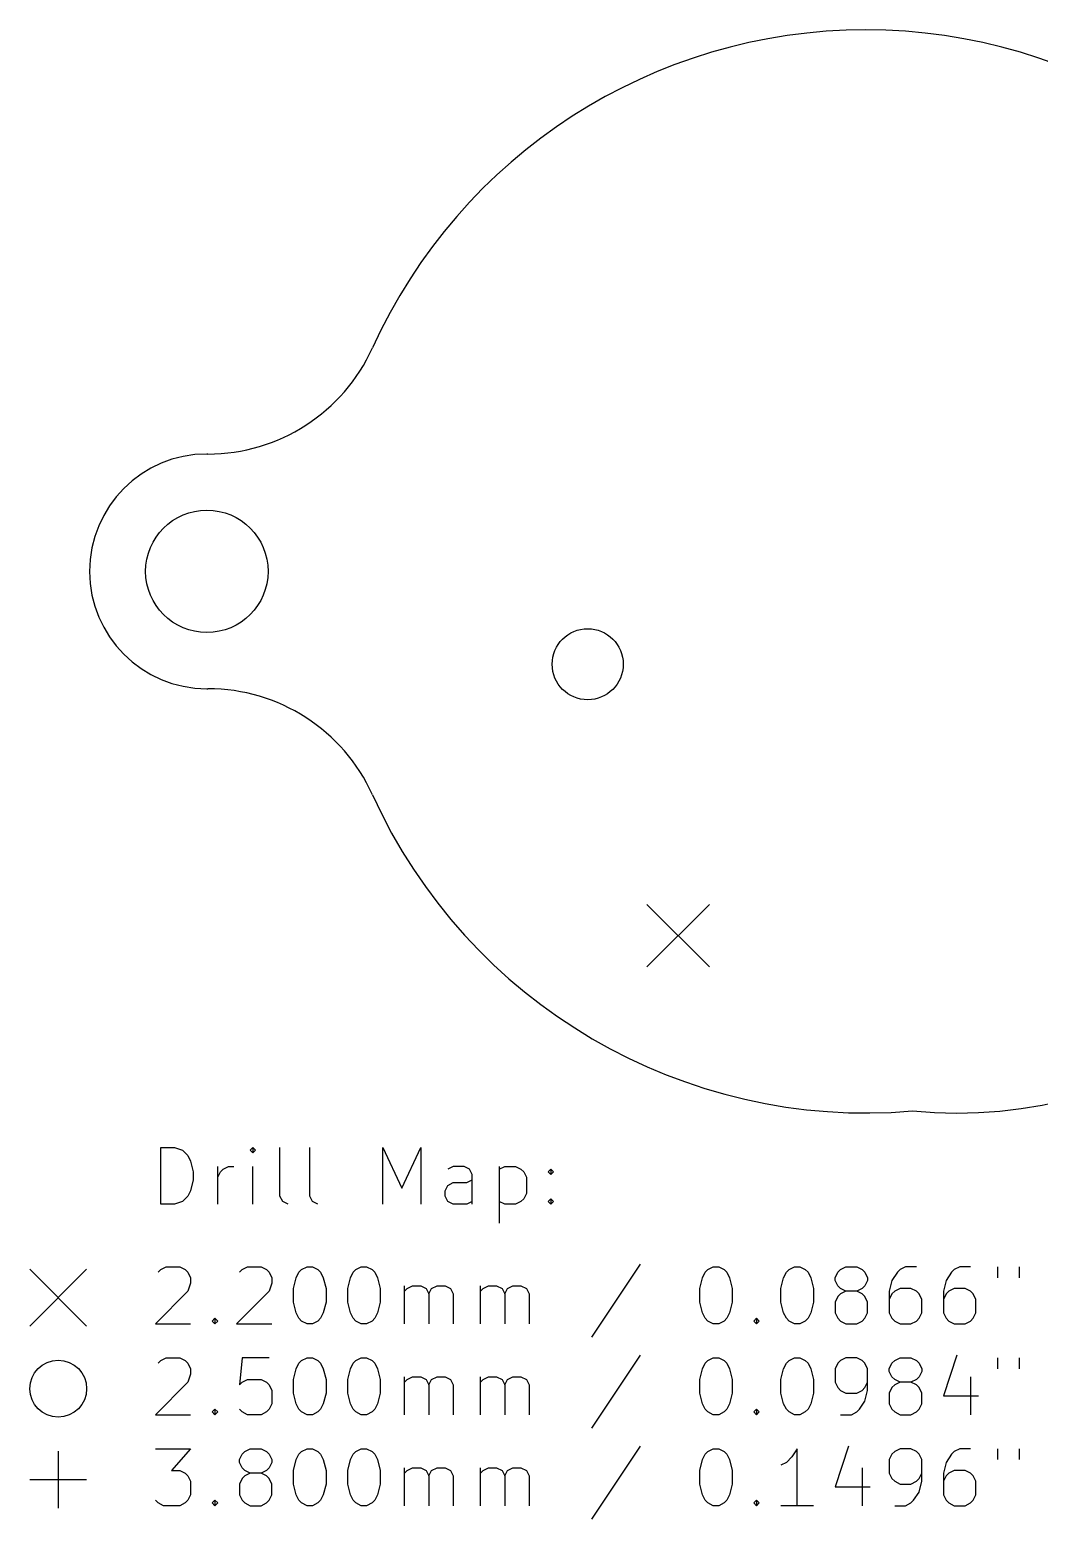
# Model space of a CAD drawing. Extents: x 77.4 to 147.6, y -107.6 to -54.9.
# Drawn here: x 77.4 to 112.9, y -107.3 to -54.9 of the extents above; entities that cross this region are included whole.
import ezdxf

# ---------------------------------------------------------------- set-up
doc = ezdxf.new("R2010")
doc.units = 0
doc.layers.add('BLACK', color=7, linetype='CONTINUOUS')

msp = doc.modelspace()

# ---------------------------------------------------------------- linework, layer by layer
at = {"layer": 'BLACK', "linetype": 'CONTINUOUS'}
for p, q in [((83.701237, -69.822583), (83.66206, -69.822583)), ((83.66206, -78.077583), (83.701237, -78.077583)), ((99.137386, -85.662614), (101.337386, -87.862614)), ((101.337386, -85.662614), (99.137386, -87.862614)), ((82.042325, -96.214921), (82.042325, -94.214921)), ((82.042325, -94.214921), (82.518515, -94.214921)), ((82.518515, -94.214921), (82.80423, -94.310159)), ((85.28042, -94.214921), (85.185182, -94.310159)), ((85.375658, -94.310159), (85.28042, -94.214921)), ((85.28042, -94.214921), (85.28042, -94.405397)), ((86.232801, -95.929206), (86.232801, -94.214921)), ((87.28042, -95.929206), (87.28042, -94.214921)), ((89.851849, -96.214921), (89.851849, -94.214921)), ((89.851849, -94.214921), (90.518516, -95.643492)), ((90.518516, -95.643492), (91.185182, -94.214921)), ((91.185182, -94.214921), (91.185182, -96.214921)), ((82.80423, -94.310159), (82.994706, -94.500635)), ((82.994706, -94.500635), (83.089944, -94.691111)), ((83.089944, -94.691111), (83.185182, -95.072063)), ((85.185182, -94.310159), (85.28042, -94.405397)), ((85.28042, -94.405397), (85.375658, -94.310159)), ((83.185182, -95.072063), (83.185182, -95.357778)), ((84.042325, -96.214921), (84.042325, -94.881587)), ((84.042325, -95.26254), (84.137563, -95.072063)), ((84.137563, -95.072063), (84.232801, -94.976825)), ((84.232801, -94.976825), (84.423277, -94.881587)), ((84.423277, -94.881587), (84.613754, -94.881587)), ((85.28042, -96.214921), (85.28042, -94.881587)), ((92.328039, -94.881587), (92.137563, -94.976825)), ((92.708992, -94.881587), (92.328039, -94.881587)), ((92.899468, -94.976825), (92.708992, -94.881587)), ((92.994706, -95.167302), (92.899468, -94.976825)), ((92.994706, -96.214921), (92.994706, -95.167302)), ((93.947087, -94.881587), (93.947087, -96.881587)), ((93.947087, -94.976825), (94.137563, -94.881587)), ((94.137563, -94.881587), (94.518516, -94.881587)), ((94.518516, -94.881587), (94.708992, -94.976825)), ((94.708992, -94.976825), (94.80423, -95.072063)), ((94.80423, -95.072063), (94.899468, -95.26254)), ((94.899468, -95.26254), (94.899468, -95.833968)), ((95.661373, -95.072063), (95.756611, -94.976825)), ((95.756611, -95.167302), (95.661373, -95.072063)), ((95.756611, -94.976825), (95.851849, -95.072063)), ((95.756611, -94.976825), (95.756611, -95.167302)), ((95.851849, -95.072063), (95.756611, -95.167302)), ((83.089944, -95.73873), (82.994706, -95.929206)), ((83.185182, -95.357778), (83.089944, -95.73873)), ((92.042325, -95.73873), (92.137563, -95.548254)), ((92.042325, -95.929206), (92.042325, -95.73873)), ((92.137563, -95.548254), (92.328039, -95.453016)), ((92.328039, -95.453016), (92.80423, -95.453016)), ((92.80423, -95.453016), (92.994706, -95.357778)), ((94.899468, -95.833968), (94.80423, -96.024444)), ((82.518515, -96.214921), (82.042325, -96.214921)), ((82.80423, -96.119683), (82.518515, -96.214921)), ((82.994706, -95.929206), (82.80423, -96.119683)), ((86.328039, -96.119683), (86.232801, -95.929206)), ((86.518515, -96.214921), (86.328039, -96.119683)), ((87.375658, -96.119683), (87.28042, -95.929206)), ((87.566134, -96.214921), (87.375658, -96.119683)), ((92.137563, -96.119683), (92.042325, -95.929206)), ((92.328039, -96.214921), (92.137563, -96.119683)), ((92.80423, -96.214921), (92.328039, -96.214921)), ((92.994706, -96.119683), (92.80423, -96.214921)), ((94.137563, -96.214921), (93.947087, -96.119683)), ((94.518516, -96.214921), (94.137563, -96.214921)), ((94.708992, -96.119683), (94.518516, -96.214921)), ((94.80423, -96.024444), (94.708992, -96.119683)), ((95.661373, -96.119683), (95.756611, -96.024444)), ((95.756611, -96.214921), (95.661373, -96.119683)), ((95.756611, -96.024444), (95.851849, -96.119683)), ((95.756611, -96.024444), (95.756611, -96.214921)), ((95.851849, -96.119683), (95.756611, -96.214921)), ((82.042325, -98.510159), (82.232801, -98.414921)), ((82.232801, -98.414921), (82.708992, -98.414921)), ((82.708992, -98.414921), (82.899468, -98.510159)), ((84.899468, -98.510159), (85.089944, -98.414921)), ((85.089944, -98.414921), (85.566135, -98.414921)), ((85.566135, -98.414921), (85.756611, -98.510159)), ((86.994706, -98.510159), (87.185182, -98.414921)), ((87.185182, -98.414921), (87.375659, -98.414921)), ((87.375659, -98.414921), (87.566135, -98.510159)), ((88.899468, -98.510159), (89.089944, -98.414921)), ((89.089944, -98.414921), (89.280421, -98.414921)), ((89.280421, -98.414921), (89.470897, -98.510159)), ((98.899469, -98.319683), (97.185184, -100.891111)), ((101.280422, -98.510159), (101.470898, -98.414921)), ((101.470898, -98.414921), (101.661375, -98.414921)), ((101.661375, -98.414921), (101.851851, -98.510159)), ((104.137565, -98.510159), (104.328041, -98.414921)), ((104.328041, -98.414921), (104.518518, -98.414921)), ((104.518518, -98.414921), (104.708994, -98.510159)), ((105.947089, -98.510159), (106.137565, -98.414921)), ((106.137565, -98.414921), (106.518518, -98.414921)), ((106.518518, -98.414921), (106.708994, -98.510159)), ((108.232803, -98.414921), (108.042327, -98.510159)), ((108.613756, -98.414921), (108.232803, -98.414921)), ((110.137565, -98.414921), (109.947089, -98.510159)), ((110.518518, -98.414921), (110.137565, -98.414921)), ((111.470899, -98.414921), (111.470899, -98.795873)), ((112.232804, -98.414921), (112.232804, -98.795873)), ((77.434557, -98.500083), (79.434557, -100.500083)), ((79.434557, -98.500083), (77.434557, -100.500083)), ((81.947087, -98.605397), (82.042325, -98.510159)), ((82.899468, -98.510159), (82.994706, -98.605397)), ((82.994706, -98.605397), (83.089944, -98.795873)), ((83.089944, -98.986349), (82.994706, -99.272063)), ((83.089944, -98.795873), (83.089944, -98.986349)), ((84.80423, -98.605397), (84.899468, -98.510159)), ((85.756611, -98.510159), (85.851849, -98.605397)), ((85.851849, -98.605397), (85.947087, -98.795873)), ((85.947087, -98.986349), (85.851849, -99.272063)), ((85.947087, -98.795873), (85.947087, -98.986349)), ((86.708992, -99.176825), (86.80423, -98.795873)), ((86.80423, -98.795873), (86.899468, -98.605397)), ((86.899468, -98.605397), (86.994706, -98.510159)), ((87.566135, -98.510159), (87.661373, -98.605397)), ((87.661373, -98.605397), (87.756611, -98.795873)), ((87.756611, -98.795873), (87.851849, -99.176825)), ((88.613754, -99.176825), (88.708992, -98.795873)), ((88.708992, -98.795873), (88.80423, -98.605397)), ((88.80423, -98.605397), (88.899468, -98.510159)), ((89.470897, -98.510159), (89.566135, -98.605397)), ((89.566135, -98.605397), (89.661373, -98.795873)), ((89.661373, -98.795873), (89.756611, -99.176825)), ((100.994708, -99.176825), (101.089946, -98.795873)), ((101.089946, -98.795873), (101.185184, -98.605397)), ((101.185184, -98.605397), (101.280422, -98.510159)), ((101.851851, -98.510159), (101.947089, -98.605397)), ((101.947089, -98.605397), (102.042327, -98.795873)), ((102.042327, -98.795873), (102.137565, -99.176825)), ((103.851851, -99.176825), (103.947089, -98.795873)), ((103.947089, -98.795873), (104.042327, -98.605397)), ((104.042327, -98.605397), (104.137565, -98.510159)), ((104.708994, -98.510159), (104.804232, -98.605397)), ((104.804232, -98.605397), (104.89947, -98.795873)), ((104.89947, -98.795873), (104.994708, -99.176825)), ((105.756613, -98.795873), (105.851851, -98.605397)), ((105.756613, -98.891111), (105.756613, -98.795873)), ((105.851851, -99.081587), (105.756613, -98.891111)), ((105.851851, -98.605397), (105.947089, -98.510159)), ((106.708994, -98.510159), (106.804232, -98.605397)), ((106.804232, -98.605397), (106.89947, -98.795873)), ((106.89947, -98.891111), (106.804232, -99.081587)), ((106.89947, -98.795873), (106.89947, -98.891111)), ((107.756613, -98.891111), (107.661375, -99.272063)), ((107.947089, -98.605397), (107.756613, -98.891111)), ((108.042327, -98.510159), (107.947089, -98.605397)), ((109.661375, -98.891111), (109.566137, -99.272063)), ((109.851851, -98.605397), (109.661375, -98.891111)), ((109.947089, -98.510159), (109.851851, -98.605397)), ((82.994706, -99.272063), (81.851849, -100.414921)), ((85.851849, -99.272063), (84.708992, -100.414921)), ((86.708992, -99.653016), (86.708992, -99.176825)), ((87.851849, -99.176825), (87.851849, -99.653016)), ((88.613754, -99.653016), (88.613754, -99.176825)), ((89.756611, -99.176825), (89.756611, -99.653016)), ((90.613754, -100.414921), (90.613754, -99.081587)), ((90.613754, -99.272063), (90.708992, -99.176825)), ((90.708992, -99.176825), (90.899468, -99.081587)), ((90.899468, -99.081587), (91.185183, -99.081587)), ((91.185183, -99.081587), (91.375659, -99.176825)), ((91.375659, -99.176825), (91.470897, -99.367302)), ((91.470897, -99.367302), (91.566135, -99.176825)), ((91.470897, -99.367302), (91.470897, -100.414921)), ((91.566135, -99.176825), (91.756611, -99.081587)), ((91.756611, -99.081587), (92.042325, -99.081587)), ((92.042325, -99.081587), (92.232802, -99.176825)), ((92.232802, -99.176825), (92.32804, -99.367302)), ((92.32804, -99.367302), (92.32804, -100.414921)), ((93.280421, -100.414921), (93.280421, -99.081587)), ((93.280421, -99.272063), (93.375659, -99.176825)), ((93.375659, -99.176825), (93.566135, -99.081587)), ((93.566135, -99.081587), (93.85185, -99.081587)), ((93.85185, -99.081587), (94.042326, -99.176825)), ((94.042326, -99.176825), (94.137564, -99.367302)), ((94.137564, -99.367302), (94.232802, -99.176825)), ((94.137564, -99.367302), (94.137564, -100.414921)), ((94.232802, -99.176825), (94.423278, -99.081587)), ((94.423278, -99.081587), (94.708992, -99.081587)), ((94.708992, -99.081587), (94.899469, -99.176825)), ((94.899469, -99.176825), (94.994707, -99.367302)), ((94.994707, -99.367302), (94.994707, -100.414921)), ((100.994708, -99.653016), (100.994708, -99.176825)), ((102.137565, -99.176825), (102.137565, -99.653016)), ((103.851851, -99.653016), (103.851851, -99.176825)), ((104.994708, -99.176825), (104.994708, -99.653016)), ((105.851851, -99.46254), (105.756613, -99.653016)), ((105.947089, -99.176825), (105.851851, -99.081587)), ((105.947089, -99.367302), (105.851851, -99.46254)), ((106.137565, -99.272063), (105.947089, -99.176825)), ((106.137565, -99.272063), (105.947089, -99.367302)), ((106.518518, -99.272063), (106.137565, -99.272063)), ((106.708994, -99.176825), (106.518518, -99.272063)), ((106.708994, -99.367302), (106.518518, -99.272063)), ((106.804232, -99.081587), (106.708994, -99.176825)), ((106.804232, -99.46254), (106.708994, -99.367302)), ((106.89947, -99.653016), (106.804232, -99.46254)), ((107.661375, -99.272063), (107.661375, -100.033968)), ((107.756613, -99.367302), (107.661375, -99.557778)), ((107.851851, -99.272063), (107.756613, -99.367302)), ((108.042327, -99.176825), (107.851851, -99.272063)), ((108.42328, -99.176825), (108.042327, -99.176825)), ((108.613756, -99.272063), (108.42328, -99.176825)), ((108.708994, -99.367302), (108.613756, -99.272063)), ((108.804232, -99.557778), (108.708994, -99.367302)), ((109.566137, -99.272063), (109.566137, -100.033968)), ((109.661375, -99.367302), (109.566137, -99.557778)), ((109.756613, -99.272063), (109.661375, -99.367302)), ((109.947089, -99.176825), (109.756613, -99.272063)), ((110.328042, -99.176825), (109.947089, -99.176825)), ((110.518518, -99.272063), (110.328042, -99.176825)), ((110.613756, -99.367302), (110.518518, -99.272063)), ((110.708994, -99.557778), (110.613756, -99.367302)), ((86.80423, -100.033968), (86.708992, -99.653016)), ((86.899468, -100.224444), (86.80423, -100.033968)), ((87.756611, -100.033968), (87.661373, -100.224444)), ((87.851849, -99.653016), (87.756611, -100.033968)), ((88.708992, -100.033968), (88.613754, -99.653016)), ((88.80423, -100.224444), (88.708992, -100.033968)), ((89.661373, -100.033968), (89.566135, -100.224444)), ((89.756611, -99.653016), (89.661373, -100.033968)), ((101.089946, -100.033968), (100.994708, -99.653016)), ((101.185184, -100.224444), (101.089946, -100.033968)), ((102.042327, -100.033968), (101.947089, -100.224444)), ((102.137565, -99.653016), (102.042327, -100.033968)), ((103.947089, -100.033968), (103.851851, -99.653016)), ((104.042327, -100.224444), (103.947089, -100.033968)), ((104.89947, -100.033968), (104.804232, -100.224444)), ((104.994708, -99.653016), (104.89947, -100.033968)), ((105.756613, -99.653016), (105.756613, -100.033968)), ((105.756613, -100.033968), (105.851851, -100.224444)), ((106.804232, -100.224444), (106.89947, -100.033968)), ((106.89947, -100.033968), (106.89947, -99.653016)), ((107.661375, -100.033968), (107.756613, -100.224444)), ((108.708994, -100.224444), (108.804232, -100.033968)), ((108.804232, -100.033968), (108.804232, -99.557778)), ((109.566137, -100.033968), (109.661375, -100.224444)), ((110.613756, -100.224444), (110.708994, -100.033968)), ((110.708994, -100.033968), (110.708994, -99.557778)), ((81.851849, -100.414921), (83.089944, -100.414921)), ((83.851849, -100.319683), (83.947087, -100.224444)), ((83.947087, -100.414921), (83.851849, -100.319683)), ((83.947087, -100.224444), (84.042325, -100.319683)), ((83.947087, -100.224444), (83.947087, -100.414921)), ((84.042325, -100.319683), (83.947087, -100.414921)), ((84.708992, -100.414921), (85.947087, -100.414921)), ((86.994706, -100.319683), (86.899468, -100.224444)), ((87.185182, -100.414921), (86.994706, -100.319683)), ((87.375659, -100.414921), (87.185182, -100.414921)), ((87.566135, -100.319683), (87.375659, -100.414921)), ((87.661373, -100.224444), (87.566135, -100.319683)), ((88.899468, -100.319683), (88.80423, -100.224444)), ((89.089944, -100.414921), (88.899468, -100.319683)), ((89.280421, -100.414921), (89.089944, -100.414921)), ((89.470897, -100.319683), (89.280421, -100.414921)), ((89.566135, -100.224444), (89.470897, -100.319683)), ((101.280422, -100.319683), (101.185184, -100.224444)), ((101.470898, -100.414921), (101.280422, -100.319683)), ((101.661375, -100.414921), (101.470898, -100.414921)), ((101.851851, -100.319683), (101.661375, -100.414921)), ((101.947089, -100.224444), (101.851851, -100.319683)), ((102.89947, -100.319683), (102.994708, -100.224444)), ((102.994708, -100.414921), (102.89947, -100.319683)), ((102.994708, -100.224444), (103.089946, -100.319683)), ((102.994708, -100.224444), (102.994708, -100.414921)), ((103.089946, -100.319683), (102.994708, -100.414921)), ((104.137565, -100.319683), (104.042327, -100.224444)), ((104.328041, -100.414921), (104.137565, -100.319683)), ((104.518518, -100.414921), (104.328041, -100.414921)), ((104.708994, -100.319683), (104.518518, -100.414921)), ((104.804232, -100.224444), (104.708994, -100.319683)), ((105.851851, -100.224444), (105.947089, -100.319683)), ((105.947089, -100.319683), (106.137565, -100.414921)), ((106.137565, -100.414921), (106.518518, -100.414921)), ((106.518518, -100.414921), (106.708994, -100.319683)), ((106.708994, -100.319683), (106.804232, -100.224444)), ((107.756613, -100.224444), (107.851851, -100.319683)), ((107.851851, -100.319683), (108.042327, -100.414921)), ((108.042327, -100.414921), (108.42328, -100.414921)), ((108.42328, -100.414921), (108.613756, -100.319683)), ((108.613756, -100.319683), (108.708994, -100.224444)), ((109.661375, -100.224444), (109.756613, -100.319683)), ((109.756613, -100.319683), (109.947089, -100.414921)), ((109.947089, -100.414921), (110.328042, -100.414921)), ((110.328042, -100.414921), (110.518518, -100.319683)), ((110.518518, -100.319683), (110.613756, -100.224444)), ((82.042325, -101.710159), (82.232801, -101.614921)), ((82.232801, -101.614921), (82.708992, -101.614921)), ((82.708992, -101.614921), (82.899468, -101.710159)), ((84.899468, -101.614921), (84.80423, -102.567302)), ((85.851849, -101.614921), (84.899468, -101.614921)), ((86.994706, -101.710159), (87.185182, -101.614921)), ((87.185182, -101.614921), (87.375659, -101.614921)), ((87.375659, -101.614921), (87.566135, -101.710159)), ((88.899468, -101.710159), (89.089944, -101.614921)), ((89.089944, -101.614921), (89.280421, -101.614921)), ((89.280421, -101.614921), (89.470897, -101.710159)), ((98.899469, -101.519683), (97.185184, -104.091111)), ((101.280422, -101.710159), (101.470898, -101.614921)), ((101.470898, -101.614921), (101.661375, -101.614921)), ((101.661375, -101.614921), (101.851851, -101.710159)), ((104.137565, -101.710159), (104.328041, -101.614921)), ((104.328041, -101.614921), (104.518518, -101.614921)), ((104.518518, -101.614921), (104.708994, -101.710159)), ((106.137565, -101.614921), (105.947089, -101.710159)), ((106.518518, -101.614921), (106.137565, -101.614921)), ((106.708994, -101.710159), (106.518518, -101.614921)), ((107.851851, -101.710159), (108.042327, -101.614921)), ((108.042327, -101.614921), (108.42328, -101.614921)), ((108.42328, -101.614921), (108.613756, -101.710159)), ((110.042327, -101.519683), (109.566137, -102.948254)), ((111.470899, -101.614921), (111.470899, -101.995873)), ((112.232804, -101.614921), (112.232804, -101.995873)), ((81.947087, -101.805397), (82.042325, -101.710159)), ((82.899468, -101.710159), (82.994706, -101.805397)), ((82.994706, -101.805397), (83.089944, -101.995873)), ((83.089944, -101.995873), (83.089944, -102.186349)), ((86.708992, -102.376825), (86.80423, -101.995873)), ((86.80423, -101.995873), (86.899468, -101.805397)), ((86.899468, -101.805397), (86.994706, -101.710159)), ((87.566135, -101.710159), (87.661373, -101.805397)), ((87.661373, -101.805397), (87.756611, -101.995873)), ((87.756611, -101.995873), (87.851849, -102.376825)), ((88.613754, -102.376825), (88.708992, -101.995873)), ((88.708992, -101.995873), (88.80423, -101.805397)), ((88.80423, -101.805397), (88.899468, -101.710159)), ((89.470897, -101.710159), (89.566135, -101.805397)), ((89.566135, -101.805397), (89.661373, -101.995873)), ((89.661373, -101.995873), (89.756611, -102.376825)), ((100.994708, -102.376825), (101.089946, -101.995873)), ((101.089946, -101.995873), (101.185184, -101.805397)), ((101.185184, -101.805397), (101.280422, -101.710159)), ((101.851851, -101.710159), (101.947089, -101.805397)), ((101.947089, -101.805397), (102.042327, -101.995873)), ((102.042327, -101.995873), (102.137565, -102.376825)), ((103.851851, -102.376825), (103.947089, -101.995873)), ((103.947089, -101.995873), (104.042327, -101.805397)), ((104.042327, -101.805397), (104.137565, -101.710159)), ((104.708994, -101.710159), (104.804232, -101.805397)), ((104.804232, -101.805397), (104.89947, -101.995873)), ((104.89947, -101.995873), (104.994708, -102.376825)), ((105.851851, -101.805397), (105.756613, -101.995873)), ((105.756613, -101.995873), (105.756613, -102.472063)), ((105.947089, -101.710159), (105.851851, -101.805397)), ((106.804232, -101.805397), (106.708994, -101.710159)), ((106.89947, -101.995873), (106.804232, -101.805397)), ((106.89947, -102.757778), (106.89947, -101.995873)), ((107.661375, -101.995873), (107.756613, -101.805397)), ((107.661375, -102.091111), (107.661375, -101.995873)), ((107.756613, -102.281587), (107.661375, -102.091111)), ((107.756613, -101.805397), (107.851851, -101.710159)), ((108.613756, -101.710159), (108.708994, -101.805397)), ((108.708994, -101.805397), (108.804232, -101.995873)), ((108.804232, -102.091111), (108.708994, -102.281587)), ((108.804232, -101.995873), (108.804232, -102.091111)), ((82.994706, -102.472063), (81.851849, -103.614921)), ((83.089944, -102.186349), (82.994706, -102.472063)), ((84.80423, -102.567302), (84.899468, -102.472063)), ((84.899468, -102.472063), (85.089944, -102.376825)), ((85.089944, -102.376825), (85.566135, -102.376825)), ((85.566135, -102.376825), (85.756611, -102.472063)), ((85.756611, -102.472063), (85.851849, -102.567302)), ((85.851849, -102.567302), (85.947087, -102.757778)), ((86.708992, -102.853016), (86.708992, -102.376825)), ((87.851849, -102.376825), (87.851849, -102.853016)), ((88.613754, -102.853016), (88.613754, -102.376825)), ((89.756611, -102.376825), (89.756611, -102.853016)), ((90.613754, -103.614921), (90.613754, -102.281587)), ((90.613754, -102.472063), (90.708992, -102.376825)), ((90.708992, -102.376825), (90.899468, -102.281587)), ((90.899468, -102.281587), (91.185183, -102.281587)), ((91.185183, -102.281587), (91.375659, -102.376825)), ((91.375659, -102.376825), (91.470897, -102.567302)), ((91.470897, -102.567302), (91.566135, -102.376825)), ((91.470897, -102.567302), (91.470897, -103.614921)), ((91.566135, -102.376825), (91.756611, -102.281587)), ((91.756611, -102.281587), (92.042325, -102.281587)), ((92.042325, -102.281587), (92.232802, -102.376825)), ((92.232802, -102.376825), (92.32804, -102.567302)), ((92.32804, -102.567302), (92.32804, -103.614921)), ((93.280421, -103.614921), (93.280421, -102.281587)), ((93.280421, -102.472063), (93.375659, -102.376825)), ((93.375659, -102.376825), (93.566135, -102.281587)), ((93.566135, -102.281587), (93.85185, -102.281587)), ((93.85185, -102.281587), (94.042326, -102.376825)), ((94.042326, -102.376825), (94.137564, -102.567302)), ((94.137564, -102.567302), (94.232802, -102.376825)), ((94.137564, -102.567302), (94.137564, -103.614921)), ((94.232802, -102.376825), (94.423278, -102.281587)), ((94.423278, -102.281587), (94.708992, -102.281587)), ((94.708992, -102.281587), (94.899469, -102.376825)), ((94.899469, -102.376825), (94.994707, -102.567302)), ((94.994707, -102.567302), (94.994707, -103.614921)), ((100.994708, -102.853016), (100.994708, -102.376825)), ((102.137565, -102.376825), (102.137565, -102.853016)), ((103.851851, -102.853016), (103.851851, -102.376825)), ((104.994708, -102.376825), (104.994708, -102.853016)), ((105.756613, -102.472063), (105.851851, -102.66254)), ((105.851851, -102.66254), (105.947089, -102.757778)), ((106.708994, -102.757778), (106.804232, -102.66254)), ((106.804232, -102.66254), (106.89947, -102.472063)), ((107.756613, -102.66254), (107.661375, -102.853016)), ((107.851851, -102.376825), (107.756613, -102.281587)), ((107.851851, -102.567302), (107.756613, -102.66254)), ((108.042327, -102.472063), (107.851851, -102.376825)), ((108.042327, -102.472063), (107.851851, -102.567302)), ((108.42328, -102.472063), (108.042327, -102.472063)), ((108.613756, -102.376825), (108.42328, -102.472063)), ((108.613756, -102.567302), (108.42328, -102.472063)), ((108.708994, -102.281587), (108.613756, -102.376825)), ((108.708994, -102.66254), (108.613756, -102.567302)), ((108.804232, -102.853016), (108.708994, -102.66254)), ((110.518518, -102.281587), (110.518518, -103.614921)), ((85.947087, -102.757778), (85.947087, -103.233968)), ((86.80423, -103.233968), (86.708992, -102.853016)), ((87.851849, -102.853016), (87.756611, -103.233968)), ((88.708992, -103.233968), (88.613754, -102.853016)), ((89.756611, -102.853016), (89.661373, -103.233968)), ((101.089946, -103.233968), (100.994708, -102.853016)), ((102.137565, -102.853016), (102.042327, -103.233968)), ((103.947089, -103.233968), (103.851851, -102.853016)), ((104.994708, -102.853016), (104.89947, -103.233968)), ((105.947089, -102.757778), (106.137565, -102.853016)), ((106.137565, -102.853016), (106.518518, -102.853016)), ((106.518518, -102.853016), (106.708994, -102.757778)), ((106.613756, -103.424444), (106.804232, -103.13873)), ((106.804232, -103.13873), (106.89947, -102.757778)), ((107.661375, -102.853016), (107.661375, -103.233968)), ((108.804232, -103.233968), (108.804232, -102.853016)), ((109.566137, -102.948254), (110.804232, -102.948254)), ((81.851849, -103.614921), (83.089944, -103.614921)), ((83.851849, -103.519683), (83.947087, -103.424444)), ((83.947087, -103.614921), (83.851849, -103.519683)), ((83.947087, -103.424444), (84.042325, -103.519683)), ((83.947087, -103.424444), (83.947087, -103.614921)), ((84.042325, -103.519683), (83.947087, -103.614921)), ((84.899468, -103.519683), (84.80423, -103.424444)), ((85.089944, -103.614921), (84.899468, -103.519683)), ((85.566135, -103.614921), (85.089944, -103.614921)), ((85.756611, -103.519683), (85.566135, -103.614921)), ((85.851849, -103.424444), (85.756611, -103.519683)), ((85.947087, -103.233968), (85.851849, -103.424444)), ((86.899468, -103.424444), (86.80423, -103.233968)), ((86.994706, -103.519683), (86.899468, -103.424444)), ((87.185182, -103.614921), (86.994706, -103.519683)), ((87.375659, -103.614921), (87.185182, -103.614921)), ((87.566135, -103.519683), (87.375659, -103.614921)), ((87.661373, -103.424444), (87.566135, -103.519683)), ((87.756611, -103.233968), (87.661373, -103.424444)), ((88.80423, -103.424444), (88.708992, -103.233968)), ((88.899468, -103.519683), (88.80423, -103.424444)), ((89.089944, -103.614921), (88.899468, -103.519683)), ((89.280421, -103.614921), (89.089944, -103.614921)), ((89.470897, -103.519683), (89.280421, -103.614921)), ((89.566135, -103.424444), (89.470897, -103.519683)), ((89.661373, -103.233968), (89.566135, -103.424444)), ((101.185184, -103.424444), (101.089946, -103.233968)), ((101.280422, -103.519683), (101.185184, -103.424444)), ((101.470898, -103.614921), (101.280422, -103.519683)), ((101.661375, -103.614921), (101.470898, -103.614921)), ((101.851851, -103.519683), (101.661375, -103.614921)), ((101.947089, -103.424444), (101.851851, -103.519683)), ((102.042327, -103.233968), (101.947089, -103.424444)), ((102.89947, -103.519683), (102.994708, -103.424444)), ((102.994708, -103.614921), (102.89947, -103.519683)), ((102.994708, -103.424444), (103.089946, -103.519683)), ((102.994708, -103.424444), (102.994708, -103.614921)), ((103.089946, -103.519683), (102.994708, -103.614921)), ((104.042327, -103.424444), (103.947089, -103.233968)), ((104.137565, -103.519683), (104.042327, -103.424444)), ((104.328041, -103.614921), (104.137565, -103.519683)), ((104.518518, -103.614921), (104.328041, -103.614921)), ((104.708994, -103.519683), (104.518518, -103.614921)), ((104.804232, -103.424444), (104.708994, -103.519683)), ((104.89947, -103.233968), (104.804232, -103.424444)), ((105.947089, -103.614921), (106.328041, -103.614921)), ((106.328041, -103.614921), (106.518518, -103.519683)), ((106.518518, -103.519683), (106.613756, -103.424444)), ((107.661375, -103.233968), (107.756613, -103.424444)), ((107.756613, -103.424444), (107.851851, -103.519683)), ((107.851851, -103.519683), (108.042327, -103.614921)), ((108.042327, -103.614921), (108.42328, -103.614921)), ((108.42328, -103.614921), (108.613756, -103.519683)), ((108.613756, -103.519683), (108.708994, -103.424444)), ((108.708994, -103.424444), (108.804232, -103.233968)), ((98.899469, -104.719683), (97.185184, -107.291111)), ((106.232803, -104.719683), (105.756613, -106.148254)), ((78.434557, -104.900083), (78.434557, -106.900083)), ((81.851849, -104.814921), (83.089944, -104.814921)), ((83.089944, -104.814921), (82.423277, -105.576825)), ((84.80423, -105.195873), (84.899468, -105.005397)), ((84.80423, -105.291111), (84.80423, -105.195873)), ((84.899468, -105.481587), (84.80423, -105.291111)), ((84.899468, -105.005397), (84.994706, -104.910159)), ((84.994706, -104.910159), (85.185182, -104.814921)), ((85.185182, -104.814921), (85.566135, -104.814921)), ((85.566135, -104.814921), (85.756611, -104.910159)), ((85.756611, -104.910159), (85.851849, -105.005397)), ((85.851849, -105.005397), (85.947087, -105.195873)), ((85.947087, -105.291111), (85.851849, -105.481587)), ((85.947087, -105.195873), (85.947087, -105.291111)), ((86.708992, -105.576825), (86.80423, -105.195873)), ((86.80423, -105.195873), (86.899468, -105.005397)), ((86.899468, -105.005397), (86.994706, -104.910159)), ((86.994706, -104.910159), (87.185182, -104.814921)), ((87.185182, -104.814921), (87.375659, -104.814921)), ((87.375659, -104.814921), (87.566135, -104.910159)), ((87.566135, -104.910159), (87.661373, -105.005397)), ((87.661373, -105.005397), (87.756611, -105.195873)), ((87.756611, -105.195873), (87.851849, -105.576825)), ((88.613754, -105.576825), (88.708992, -105.195873)), ((88.708992, -105.195873), (88.80423, -105.005397)), ((88.80423, -105.005397), (88.899468, -104.910159)), ((88.899468, -104.910159), (89.089944, -104.814921)), ((89.089944, -104.814921), (89.280421, -104.814921)), ((89.280421, -104.814921), (89.470897, -104.910159)), ((89.470897, -104.910159), (89.566135, -105.005397)), ((89.566135, -105.005397), (89.661373, -105.195873)), ((89.661373, -105.195873), (89.756611, -105.576825)), ((100.994708, -105.576825), (101.089946, -105.195873)), ((101.089946, -105.195873), (101.185184, -105.005397)), ((101.185184, -105.005397), (101.280422, -104.910159)), ((101.280422, -104.910159), (101.470898, -104.814921)), ((101.470898, -104.814921), (101.661375, -104.814921)), ((101.661375, -104.814921), (101.851851, -104.910159)), ((101.851851, -104.910159), (101.947089, -105.005397)), ((101.947089, -105.005397), (102.042327, -105.195873)), ((102.042327, -105.195873), (102.137565, -105.576825)), ((104.042327, -105.291111), (103.851851, -105.386349)), ((104.232803, -105.100635), (104.042327, -105.291111)), ((104.423279, -104.814921), (104.232803, -105.100635)), ((104.423279, -106.814921), (104.423279, -104.814921)), ((107.756613, -105.005397), (107.661375, -105.195873)), ((107.661375, -105.195873), (107.661375, -105.672063)), ((107.851851, -104.910159), (107.756613, -105.005397)), ((108.042327, -104.814921), (107.851851, -104.910159)), ((108.42328, -104.814921), (108.042327, -104.814921)), ((108.613756, -104.910159), (108.42328, -104.814921)), ((108.708994, -105.005397), (108.613756, -104.910159)), ((108.804232, -105.195873), (108.708994, -105.005397)), ((108.804232, -105.957778), (108.804232, -105.195873)), ((109.661375, -105.291111), (109.566137, -105.672063)), ((109.851851, -105.005397), (109.661375, -105.291111)), ((109.947089, -104.910159), (109.851851, -105.005397)), ((110.137565, -104.814921), (109.947089, -104.910159)), ((110.518518, -104.814921), (110.137565, -104.814921)), ((111.470899, -104.814921), (111.470899, -105.195873)), ((112.232804, -104.814921), (112.232804, -105.195873)), ((82.423277, -105.576825), (82.708992, -105.576825)), ((82.708992, -105.576825), (82.899468, -105.672063)), ((82.899468, -105.672063), (82.994706, -105.767302)), ((82.994706, -105.767302), (83.089944, -105.957778)), ((84.994706, -105.576825), (84.899468, -105.481587)), ((84.994706, -105.767302), (84.899468, -105.86254)), ((85.185182, -105.672063), (84.994706, -105.576825)), ((85.185182, -105.672063), (84.994706, -105.767302)), ((85.566135, -105.672063), (85.185182, -105.672063)), ((85.756611, -105.576825), (85.566135, -105.672063)), ((85.756611, -105.767302), (85.566135, -105.672063)), ((85.851849, -105.481587), (85.756611, -105.576825)), ((85.851849, -105.86254), (85.756611, -105.767302)), ((86.708992, -106.053016), (86.708992, -105.576825)), ((87.851849, -105.576825), (87.851849, -106.053016)), ((88.613754, -106.053016), (88.613754, -105.576825)), ((89.756611, -105.576825), (89.756611, -106.053016)), ((90.613754, -106.814921), (90.613754, -105.481587)), ((90.613754, -105.672063), (90.708992, -105.576825)), ((90.708992, -105.576825), (90.899468, -105.481587)), ((90.899468, -105.481587), (91.185183, -105.481587)), ((91.185183, -105.481587), (91.375659, -105.576825)), ((91.375659, -105.576825), (91.470897, -105.767302)), ((91.470897, -105.767302), (91.566135, -105.576825)), ((91.470897, -105.767302), (91.470897, -106.814921)), ((91.566135, -105.576825), (91.756611, -105.481587)), ((91.756611, -105.481587), (92.042325, -105.481587)), ((92.042325, -105.481587), (92.232802, -105.576825)), ((92.232802, -105.576825), (92.32804, -105.767302)), ((92.32804, -105.767302), (92.32804, -106.814921)), ((93.280421, -106.814921), (93.280421, -105.481587)), ((93.280421, -105.672063), (93.375659, -105.576825)), ((93.375659, -105.576825), (93.566135, -105.481587)), ((93.566135, -105.481587), (93.85185, -105.481587)), ((93.85185, -105.481587), (94.042326, -105.576825)), ((94.042326, -105.576825), (94.137564, -105.767302)), ((94.137564, -105.767302), (94.232802, -105.576825)), ((94.137564, -105.767302), (94.137564, -106.814921)), ((94.232802, -105.576825), (94.423278, -105.481587)), ((94.423278, -105.481587), (94.708992, -105.481587)), ((94.708992, -105.481587), (94.899469, -105.576825)), ((94.899469, -105.576825), (94.994707, -105.767302)), ((94.994707, -105.767302), (94.994707, -106.814921)), ((100.994708, -106.053016), (100.994708, -105.576825)), ((102.137565, -105.576825), (102.137565, -106.053016)), ((106.708994, -105.481587), (106.708994, -106.814921)), ((107.661375, -105.672063), (107.756613, -105.86254)), ((108.708994, -105.86254), (108.804232, -105.672063)), ((109.566137, -105.672063), (109.566137, -106.433968)), ((109.661375, -105.767302), (109.566137, -105.957778)), ((109.756613, -105.672063), (109.661375, -105.767302)), ((109.947089, -105.576825), (109.756613, -105.672063)), ((110.328042, -105.576825), (109.947089, -105.576825)), ((110.518518, -105.672063), (110.328042, -105.576825)), ((110.613756, -105.767302), (110.518518, -105.672063)), ((110.708994, -105.957778), (110.613756, -105.767302)), ((77.434557, -105.900083), (79.434557, -105.900083)), ((83.089944, -105.957778), (83.089944, -106.433968)), ((84.899468, -105.86254), (84.80423, -106.053016)), ((84.80423, -106.053016), (84.80423, -106.433968)), ((85.947087, -106.053016), (85.851849, -105.86254)), ((85.947087, -106.433968), (85.947087, -106.053016)), ((86.80423, -106.433968), (86.708992, -106.053016)), ((87.851849, -106.053016), (87.756611, -106.433968)), ((88.708992, -106.433968), (88.613754, -106.053016)), ((89.756611, -106.053016), (89.661373, -106.433968)), ((101.089946, -106.433968), (100.994708, -106.053016)), ((102.137565, -106.053016), (102.042327, -106.433968)), ((105.756613, -106.148254), (106.994708, -106.148254)), ((107.756613, -105.86254), (107.851851, -105.957778)), ((107.851851, -105.957778), (108.042327, -106.053016)), ((108.042327, -106.053016), (108.42328, -106.053016)), ((108.42328, -106.053016), (108.613756, -105.957778)), ((108.518518, -106.624444), (108.708994, -106.33873)), ((108.613756, -105.957778), (108.708994, -105.86254)), ((108.708994, -106.33873), (108.804232, -105.957778)), ((110.708994, -106.433968), (110.708994, -105.957778)), ((81.947087, -106.719683), (81.851849, -106.624444)), ((82.137563, -106.814921), (81.947087, -106.719683)), ((82.708992, -106.814921), (82.137563, -106.814921)), ((82.899468, -106.719683), (82.708992, -106.814921)), ((82.994706, -106.624444), (82.899468, -106.719683)), ((83.089944, -106.433968), (82.994706, -106.624444)), ((83.851849, -106.719683), (83.947087, -106.624444)), ((83.947087, -106.814921), (83.851849, -106.719683)), ((83.947087, -106.624444), (84.042325, -106.719683)), ((83.947087, -106.624444), (83.947087, -106.814921)), ((84.042325, -106.719683), (83.947087, -106.814921)), ((84.80423, -106.433968), (84.899468, -106.624444)), ((84.899468, -106.624444), (84.994706, -106.719683)), ((84.994706, -106.719683), (85.185182, -106.814921)), ((85.185182, -106.814921), (85.566135, -106.814921)), ((85.566135, -106.814921), (85.756611, -106.719683)), ((85.756611, -106.719683), (85.851849, -106.624444)), ((85.851849, -106.624444), (85.947087, -106.433968)), ((86.899468, -106.624444), (86.80423, -106.433968)), ((86.994706, -106.719683), (86.899468, -106.624444)), ((87.185182, -106.814921), (86.994706, -106.719683)), ((87.375659, -106.814921), (87.185182, -106.814921)), ((87.566135, -106.719683), (87.375659, -106.814921)), ((87.661373, -106.624444), (87.566135, -106.719683)), ((87.756611, -106.433968), (87.661373, -106.624444)), ((88.80423, -106.624444), (88.708992, -106.433968)), ((88.899468, -106.719683), (88.80423, -106.624444)), ((89.089944, -106.814921), (88.899468, -106.719683)), ((89.280421, -106.814921), (89.089944, -106.814921)), ((89.470897, -106.719683), (89.280421, -106.814921)), ((89.566135, -106.624444), (89.470897, -106.719683)), ((89.661373, -106.433968), (89.566135, -106.624444)), ((101.185184, -106.624444), (101.089946, -106.433968)), ((101.280422, -106.719683), (101.185184, -106.624444)), ((101.470898, -106.814921), (101.280422, -106.719683)), ((101.661375, -106.814921), (101.470898, -106.814921)), ((101.851851, -106.719683), (101.661375, -106.814921)), ((101.947089, -106.624444), (101.851851, -106.719683)), ((102.042327, -106.433968), (101.947089, -106.624444)), ((102.89947, -106.719683), (102.994708, -106.624444)), ((102.994708, -106.814921), (102.89947, -106.719683)), ((102.994708, -106.624444), (103.089946, -106.719683)), ((102.994708, -106.624444), (102.994708, -106.814921)), ((103.089946, -106.719683), (102.994708, -106.814921)), ((104.994708, -106.814921), (103.851851, -106.814921)), ((107.851851, -106.814921), (108.232803, -106.814921)), ((108.232803, -106.814921), (108.42328, -106.719683)), ((108.42328, -106.719683), (108.518518, -106.624444)), ((109.566137, -106.433968), (109.661375, -106.624444)), ((109.661375, -106.624444), (109.756613, -106.719683)), ((109.756613, -106.719683), (109.947089, -106.814921)), ((109.947089, -106.814921), (110.328042, -106.814921)), ((110.328042, -106.814921), (110.518518, -106.719683)), ((110.518518, -106.719683), (110.613756, -106.624444)), ((110.613756, -106.624444), (110.708994, -106.433968))]:
    msp.add_line(p, q, dxfattribs=at)
at = {"layer": 'BLACK'}
for centre, radius in [((83.66206, -73.950083), 2.15265), ((97.055405, -77.216673), 1.25), ((78.434557, -102.700083), 1)]:
    msp.add_circle(centre, radius, dxfattribs=at)
for centre, radius, start, end in [((106.83956, -73.950083), 19.05, 24.3619783, 155.6380217), ((83.701188, -63.472507), 6.350076, -89.9995623, -24.3624177), ((83.66206, -73.950083), 4.1275, -270, -90), ((83.701293, -84.427495), 6.349913, 24.3614705, 90.0005096), ((110.036206, -77.113495), 15.892372, -95.6228394, -9.4510872), ((106.839561, -73.95008), 19.050002, -155.6380174, -85.0627964)]:
    msp.add_arc(centre, radius, start, end, dxfattribs=at)

doc.saveas('drawing.dxf')
